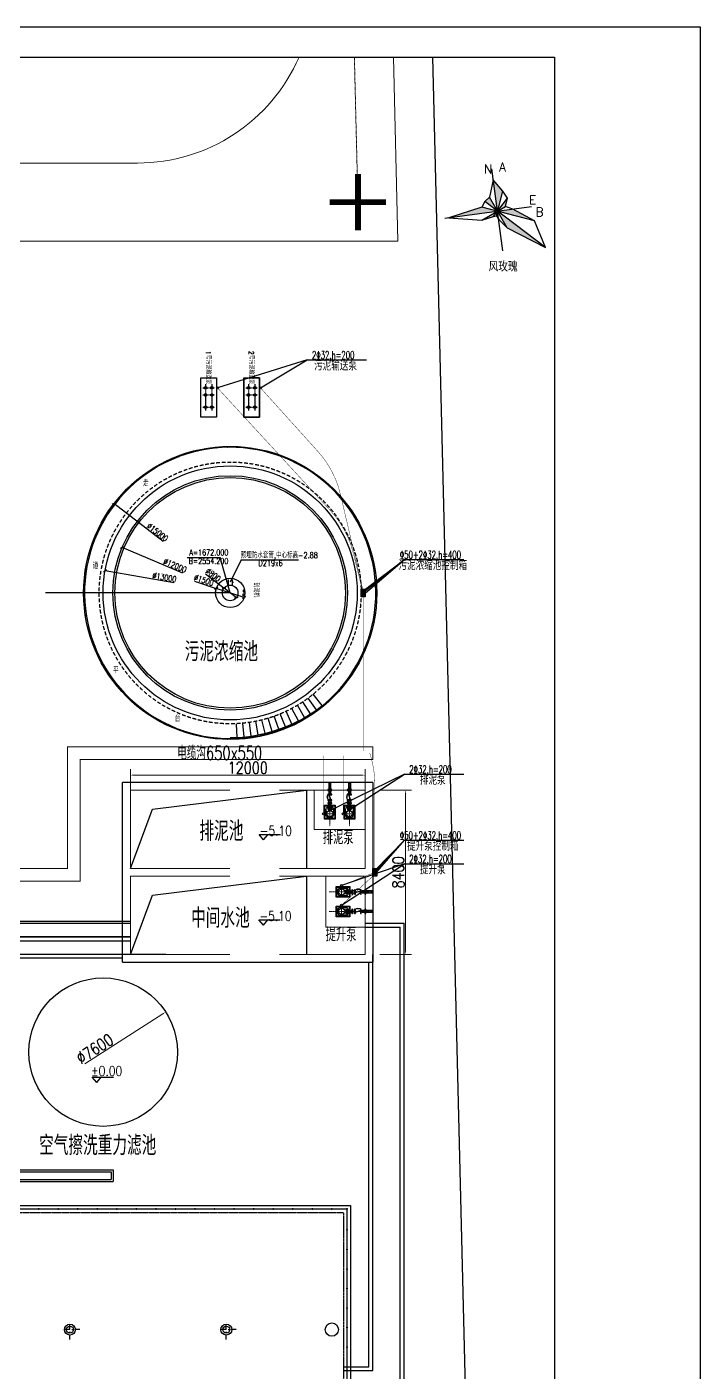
# Model space of a CAD drawing. Header units: millimetres. Extents: x -437359 to 106527, y -82378 to 117612.
# Drawn here: x -387701 to -353259, y 19284 to 88125 of the extents above; entities that cross this region are included whole.
import ezdxf
from ezdxf.enums import TextEntityAlignment as Align

# ---------------------------------------------------------------- set-up
doc = ezdxf.new("R2010")
doc.units = ezdxf.units.MM
for name, pattern in [('ACAD_ISO04W100', [30, 24, -3, 0, -3]), ('ACAD_ISO05W100', [33, 24, -3, 0, -3, 0, -3]), ('ACAD_ISO10W100', [18.5, 12, -3, 0.5, -3]), ('CENTER', [50.8, 31.75, -6.35, 6.35, -6.35]), ('CENTERX2', [4, 2.5, -0.5, 0.5, -0.5]), ('DASH', [0.35, 0.25, -0.1]), ('DASHDOT', [1, 0.5, -0.25, 0, -0.25]), ('DASHED', [0.75, 0.5, -0.25]), ('DASHEDX2', [38.1, 25.4, -12.7]), ('EB_DASHDOT', [39, 30, -3, 3, -3]), ('HIDDEN', [9.525, 6.35, -3.175])]:
    doc.linetypes.add(name, pattern=pattern)
doc.layers.get('0').update_dxf_attribs({"color": 8})
doc.layers.get('Defpoints').update_dxf_attribs({"color": 8})
for name, color, linetype in [('-gps-dim', 8, 'Continuous'), ('1---冷却塔', 8, 'Continuous'), ('1轮廓实线层', 8, 'Continuous'), ('2细线层', 8, 'Continuous'), ('DIM_SYMB', 8, 'Continuous'), ('WP', 8, 'Continuous'), ('x标注', 8, 'Continuous'), ('Z-本期建构筑物', 8, 'Continuous'), ('ZXX', 8, 'CENTER'), ('刮泥机', 8, 'Continuous'), ('图框', 8, 'Continuous'), ('标注', 8, 'Continuous'), ('栏杆', 8, 'Continuous'), ('桥架标注', 8, 'Continuous'), ('水管', 8, 'Continuous'), ('电气标注', 8, 'Continuous'), ('设备、管道、管件及阀门', 8, 'Continuous'), ('阀门、管件', 8, 'Continuous'), ('阀门、设备', 8, 'Continuous'), ('预埋件', 8, 'Continuous')]:
    doc.layers.add(name, color=color, linetype=linetype)
for name, color, linetype, lineweight in [('CAXA1', 8, 'EB_DASHDOT', 25), ('ROAD-CENT', 8, 'CENTER', 0), ('road_mr', 8, 'Continuous', 0), ('Road_s标高', 8, 'Continuous', 0), ('中心线', 8, 'ACAD_ISO10W100', 5), ('建构筑物', 8, 'Continuous', 18), ('标注说明', 8, 'Continuous', 13), ('电缆通道', 8, 'Continuous', 30)]:
    doc.layers.add(name, color=color, linetype=linetype, lineweight=lineweight)
doc.styles.add('geditxt1', font='geditxt.shx', dxfattribs={"width": 0.65, "bigfont": 'hzfs_1.shx'})
doc.styles.add('HT', font='geditxt.shx', dxfattribs={"bigfont": 'hzfs_1.shx'})
doc.styles.add('HZ', font='geditxt.shx', dxfattribs={"width": 0.8, "bigfont": 'hzfs_1.shx'})
doc.styles.add('HZTXT', font='geditxt.shx', dxfattribs={"width": 0.7, "bigfont": 'hzfs_1.shx'})
doc.styles.add('HZXT', font='geditxt.shx', dxfattribs={"width": 0.72, "bigfont": 'hzfs_1.shx'})
doc.styles.add('STYLE1', font='geditxt.shx', dxfattribs={"width": 0.7, "bigfont": 'hzfs_1.shx'})
doc.styles.add('黑体', font='geditxt.shx', dxfattribs={"bigfont": 'hzfs_1.shx'})
doc.linetypes.add('WALL', pattern='A,1,-1e-06,["■",HT,S=0.15,R=0,X=0,Y=-0.16],-1e-06', length=1.000002)
doc.dimstyles.new('yk1.50', dxfattribs={"dimtxt": 350, "dimasz": 150, "dimexe": 150, "dimexo": 100, "dimgap": 50, "dimtad": 1, "dimdec": 0, "dimdsep": 46, "dimtxsty": 'HZ', "dimblk": 'ARCHTICK', "dimcen": 2.5, "dimdle": 150, "dimclrd": 256, "dimclre": 256, "dimclrt": 256, "dimadec": 0, "dimazin": 0, "dimtfac": 1, "dimtdec": 0, "dimtmove": 1, "dimatfit": 3, "dimfxl": 0, "dimlwd": -1, "dimlwe": -1, "dimarcsym": 0})

# ---------------------------------------------------------------- blocks, each defined once
blk = doc.blocks.new('DLZXBG')
at = {"layer": 'Road_s标高', "const_width": 0.3}
for points in [[(0, -1.44), (0, 1.44)], [(-1.44, 0), (1.44, 0)]]:
    blk.add_lwpolyline(points, dxfattribs=at)
blk = doc.blocks.new('A$C3E227F65')
for points in [[(0, 12350), (0, 25050), (36700, 25050), (36700, 12350)], [(36700, 12700), (36700, 0), (0, 0), (0, 12700)]]:
    blk.add_lwpolyline(points)
at = {"layer": '1---冷却塔', "linetype": 'ACAD_ISO05W100', "lineweight": -2, "ltscale": 0.05}
for points in [[(350, 24700), (36350, 24700), (36350, 12700), (350, 12700)], [(350, 12350), (36350, 12350), (36350, 350), (350, 350)]]:
    blk.add_lwpolyline(points, close=True, dxfattribs=at)
for points in [[(12200, 24700), (12200, 20850), (350, 20850), (350, 20850)], [(12500, 24700), (12500, 20550), (350, 20550)], [(12800, 24700), (12800, 20250), (350, 20250)], [(350, 12700), (36350, 12700)]]:
    blk.add_lwpolyline(points, dxfattribs=at)
blk = doc.blocks.new('qsc')
at = {"linetype": 'ByBlock'}
for p, q in [((310515, 86037), (310515, 95137)), ((310715, 85837), (310715, 95137)), ((312115, 78387), (312115, 95137)), ((312315, 78187), (312315, 95137)), ((309565, 86037), (310515, 86037)), ((309565, 85837), (310715, 85837))]:
    blk.add_line(p, q, dxfattribs=at)
at = {"layer": '栏杆'}
for p, q in [((273055, 94112), (309391, 94112)), ((309391, 94112), (309391, 69187))]:
    blk.add_line(p, q, dxfattribs=at)
at = {"layer": '栏杆', "const_width": 50}
for points in [[(293590, 94112, -1), (293640, 94112, -1)], [(294590, 94112, -1), (294640, 94112, -1)], [(295590, 94112, -1), (295640, 94112, -1)], [(296590, 94112, -1), (296640, 94112, -1)], [(297590, 94112, -1), (297640, 94112, -1)], [(298590, 94112, -1), (298640, 94112, -1)], [(299590, 94112, -1), (299640, 94112, -1)], [(300590, 94112, -1), (300640, 94112, -1)], [(301590, 94112, -1), (301640, 94112, -1)], [(302590, 94112, -1), (302640, 94112, -1)], [(303590, 94112, -1), (303640, 94112, -1)], [(304590, 94112, -1), (304640, 94112, -1)], [(305590, 94112, -1), (305640, 94112, -1)], [(306590, 94112, -1), (306640, 94112, -1)], [(307590, 94112, -1), (307640, 94112, -1)], [(308590, 94112, -1), (308640, 94112, -1)], [(309366, 94112, -1), (309416, 94112, -1)], [(309416, 93037, 1), (309366, 93037, 1)], [(309416, 92037, 1), (309366, 92037, 1)], [(309416, 91037, 1), (309366, 91037, 1)], [(309416, 90037, 1), (309366, 90037, 1)], [(309416, 89037, 1), (309366, 89037, 1)], [(309416, 88037, 1), (309366, 88037, 1)], [(309416, 87037, 1), (309366, 87037, 1)], [(309416, 86037, 1), (309366, 86037, 1)]]:
    blk.add_lwpolyline(points, format="xyb", close=True, dxfattribs=at)
at = {"layer": '水管'}
blk.add_line((309565, 85843), (309565, 83837), dxfattribs=at)
blk.add_circle((308615, 87937), 341, dxfattribs=at)
at = {"layer": '预埋件', "linetype": 'DASHDOT', "ltscale": 500}
for p, q in [((295215, 87437), (295215, 88436)), ((303215, 87437), (303215, 88436)), ((295714, 87937), (294715, 87937)), ((303714, 87937), (302715, 87937))]:
    blk.add_line(p, q, dxfattribs=at)
at = {"layer": '预埋件'}
for centre, radius in [((295215, 87937), 281), ((295215, 87937), 181), ((303215, 87937), 281), ((303215, 87937), 181)]:
    blk.add_circle(centre, radius, dxfattribs=at)
at = {"layer": '水管'}
blk.add_blockref('A$C3E227F65', (272865, 69237), dxfattribs=at)
blk = doc.blocks.new('*D356')
at = {"layer": 'Defpoints', "color": 0, "transparency": 16777216}
for p in [(-370402, 49835), (-382402, 47777), (-370402, 47777)]:
    blk.add_point(p, dxfattribs=at)
at = {"layer": '标注说明', "transparency": 16777216}
for p, q in [((-382402, 48527), (-382402, 50135)), ((-382222, 49835), (-370582, 49835)), ((-370402, 48527), (-370402, 50135))]:
    blk.add_line(p, q, dxfattribs=at)
for points in [[(-382222, 49865), (-382222, 49805), (-382402, 49835)], [(-370582, 49865), (-370582, 49805), (-370402, 49835)]]:
    blk.add_solid(points, dxfattribs=at)
at = {"layer": '标注说明', "transparency": 16777216, "insert": (-376402, 50210), "char_height": 600, "attachment_point": 5, "style": 'HZ'}
blk.add_mtext('12000', dxfattribs=at)
blk = doc.blocks.new('*D410')
at = {"layer": 'Defpoints', "color": 0, "transparency": 16777216}
for p in [(-370402, 49059), (-370402, 40659), (-368324, 40659)]:
    blk.add_point(p, dxfattribs=at)
at = {"layer": '标注说明', "transparency": 16777216}
for p, q in [((-369652, 49059), (-368024, 49059)), ((-368324, 48879), (-368324, 40839)), ((-369652, 40659), (-368024, 40659))]:
    blk.add_line(p, q, dxfattribs=at)
for points in [[(-368354, 48879), (-368294, 48879), (-368324, 49059)], [(-368354, 40839), (-368294, 40839), (-368324, 40659)]]:
    blk.add_solid(points, dxfattribs=at)
at = {"layer": '标注说明', "transparency": 16777216, "insert": (-368699, 44859), "char_height": 600, "attachment_point": 5, "rotation": 90, "style": 'HZ'}
blk.add_mtext('8400', dxfattribs=at)
blk = doc.blocks.new('*D413')
at = {"layer": 'Defpoints', "color": 0, "transparency": 16777216}
for p in [(-380603, 37711), (-386998, 33606)]:
    blk.add_point(p, dxfattribs=at)
at = {"layer": '标注说明', "transparency": 16777216}
blk.add_line((-384736, 35058), (-380754, 37614), dxfattribs=at)
blk.add_solid([(-380770, 37639), (-380738, 37589), (-380603, 37711)], dxfattribs=at)
at = {"layer": '标注说明', "transparency": 16777216, "insert": (-384229, 35829), "char_height": 600, "attachment_point": 5, "rotation": 32.69661, "style": 'HZ'}
blk.add_mtext('∅7600', dxfattribs=at)
blk = doc.blocks.new('_ArchTick')
at = {"color": 0, "linetype": 'ByBlock', "const_width": 0.4}
blk.add_lwpolyline([(-0.5, -0.5), (0.5, 0.5)], dxfattribs=at)
blk = doc.blocks.new('*D386')
at = {"layer": '-gps-dim', "transparency": 16777216}
blk.add_line((-380192, 59669), (-383702, 60288), dxfattribs=at)
at = {"layer": 'Defpoints', "color": 0, "transparency": 16777216}
for p in [(-383702, 60288), (-370900, 58029)]:
    blk.add_point(p, dxfattribs=at)
at = {"layer": '-gps-dim', "transparency": 16777216, "xscale": 150, "yscale": 150, "zscale": 150, "rotation": 169.9932743384218}
blk.add_blockref('_ArchTick', (-383702, 60288), dxfattribs=at)
at = {"layer": '-gps-dim', "color": 0, "transparency": 16777216, "insert": (-380664, 59955), "char_height": 300, "attachment_point": 5, "rotation": 349.99327, "style": 'HZ'}
blk.add_mtext('∅13000', dxfattribs=at)
blk = doc.blocks.new('*D415')
at = {"layer": '-gps-dim', "transparency": 16777216}
blk.add_line((-379727, 60177), (-382833, 61481), dxfattribs=at)
at = {"layer": 'Defpoints', "color": 0, "transparency": 16777216}
for p in [(-382833, 61481), (-371768, 56836)]:
    blk.add_point(p, dxfattribs=at)
at = {"layer": '-gps-dim', "transparency": 16777216, "xscale": 150, "yscale": 150, "zscale": 150, "rotation": 157.2302912719809}
blk.add_blockref('_ArchTick', (-382833, 61481), dxfattribs=at)
at = {"layer": '-gps-dim', "color": 0, "transparency": 16777216, "insert": (-380124, 60560), "char_height": 300, "attachment_point": 5, "rotation": 337.23029, "style": 'HZ'}
blk.add_mtext('∅12000', dxfattribs=at)
blk = doc.blocks.new('*D387')
at = {"layer": '-gps-dim', "transparency": 16777216}
for p in [(-378571, 60141), (-376984, 58914)]:
    blk.add_line(p, (-377617, 59403), dxfattribs=at)
at = {"layer": 'Defpoints', "color": 0, "transparency": 16777216}
for p in [(-377617, 59403), (-376984, 58914)]:
    blk.add_point(p, dxfattribs=at)
at = {"layer": '-gps-dim', "transparency": 16777216, "xscale": 150, "yscale": 150, "zscale": 150}
for p, rotation in [((-377617, 59403), 322.2983047391911), ((-376984, 58914), 142.2983047391911)]:
    blk.add_blockref('_ArchTick', p, dxfattribs=dict(at, rotation=rotation))
at = {"layer": '-gps-dim', "color": 0, "transparency": 16777216, "insert": (-378169, 60083), "char_height": 300, "attachment_point": 5, "rotation": 322.2983, "style": 'HZ'}
blk.add_mtext('∅800', dxfattribs=at)
blk = doc.blocks.new('*D388')
at = {"layer": '-gps-dim', "transparency": 16777216}
for p in [(-379124, 59754), (-376588, 58926)]:
    blk.add_line(p, (-378014, 59392), dxfattribs=at)
at = {"layer": 'Defpoints', "color": 0, "transparency": 16777216}
for p in [(-378014, 59392), (-376588, 58926)]:
    blk.add_point(p, dxfattribs=at)
at = {"layer": '-gps-dim', "transparency": 16777216, "xscale": 150, "yscale": 150, "zscale": 150}
for p, rotation in [((-378014, 59392), 341.9054560269171), ((-376588, 58926), 161.9054560269172)]:
    blk.add_blockref('_ArchTick', p, dxfattribs=dict(at, rotation=rotation))
at = {"layer": '-gps-dim', "color": 0, "transparency": 16777216, "insert": (-378649, 59810), "char_height": 300, "attachment_point": 5, "rotation": 341.90546, "style": 'HZ'}
blk.add_mtext('∅1500', dxfattribs=at)
blk = doc.blocks.new('*D389')
at = {"layer": '-gps-dim', "transparency": 16777216}
blk.add_line((-380733, 61795), (-383249, 63727), dxfattribs=at)
at = {"layer": 'Defpoints', "color": 0, "transparency": 16777216}
for p in [(-383249, 63727), (-371353, 54590)]:
    blk.add_point(p, dxfattribs=at)
at = {"layer": '-gps-dim', "transparency": 16777216, "xscale": 150, "yscale": 150, "zscale": 150, "rotation": 142.4699375496001}
blk.add_blockref('_ArchTick', (-383249, 63727), dxfattribs=at)
at = {"layer": '-gps-dim', "color": 0, "transparency": 16777216, "insert": (-381019, 62267), "char_height": 300, "attachment_point": 5, "rotation": 322.46994, "style": 'HZ'}
blk.add_mtext('∅15000', dxfattribs=at)

msp = doc.modelspace()

# ---------------------------------------------------------------- hatches: boundary and pattern name
h = msp.add_hatch()
h.set_pattern_fill('ANGLE', color=256, style=0)
h.set_pattern_definition([(0, (-1116930.236, 283504.1926), (0, 6.985), [5.08, -1.905]), (90, (-1116930.236, 283504.1926), (-6.985, 4e-16), [5.08, -1.905])])
h.paths.add_polyline_path([(-377960.8, 59307.2), (-378035.9, 59307.2, 0.0336643), (-378049.2, 59207.2), (-377960.8, 59207.2)])
h.paths.add_polyline_path([(-377960.8, 59110.1), (-378049.2, 59110.1, 0.0336643), (-378035.9, 59010.1), (-377960.8, 59010.1)])
h.paths.add_polyline_path([(-376552.3, 59110.1), (-376640.5, 59110.1), (-376640.5, 59010.1), (-376565.6, 59010.1, 0.0336643)])
h.paths.add_polyline_path([(-376565.6, 59307.2), (-376640.5, 59307.2), (-376640.5, 59207.2), (-376552.3, 59207.2, 0.0336643)])
at = {"ltscale": 3}
for points in [[(-372353.6, 48692.3), (-372329.6, 48692.3), (-372329.6, 48800.2)], [(-371352.1, 48692.3), (-371328.1, 48692.3), (-371328.1, 48800.3)], [(-370767.9, 44010.6), (-370767.9, 43986.6), (-370660, 43986.6)], [(-370767.9, 43009.1), (-370767.9, 42985.2), (-370659.9, 42985.2)]]:
    msp.add_hatch(color=256, dxfattribs=at).paths.add_polyline_path(points)
at = {"layer": '图框'}
h = msp.add_hatch(color=256, dxfattribs=at)
h.paths.add_polyline_path([(-363621.6, 78694.7), (-363126.2, 77844.1), (-361175.7, 76832.3)])
h.paths.add_polyline_path([(-362845.3, 78799.9), (-363621.6, 78694.7), (-361739.3, 78197.9)])
h.paths.add_polyline_path([(-363112.6, 79363.1), (-363621.6, 78694.7), (-363214, 78932.1)])
h.paths.add_polyline_path([(-363349.8, 79724.1), (-363837.7, 80290.7), (-363621.6, 78694.7)])
h.paths.add_polyline_path([(-364036.1, 79406.6), (-364269.7, 79188.3), (-363621.6, 78694.7)])
h.paths.add_polyline_path([(-364428.5, 78907.7), (-366120.1, 78356.3), (-363621.6, 78694.7)])
h.paths.add_polyline_path([(-363621.6, 78694.7), (-364423.6, 78227.7), (-363825.9, 78426.3)])
h.paths.add_polyline_path([(-363621.6, 78694.7), (-363683, 78461.8), (-363563.6, 78266.7)])
h = msp.add_hatch(color=256, dxfattribs=at)
h.paths.add_polyline_path([(-363621.6, 78694.7), (-363126.2, 77844.1), (-361175.7, 76832.3)])
h.paths.add_polyline_path([(-362845.3, 78799.9), (-363621.6, 78694.7), (-361739.3, 78197.9)])
h.paths.add_polyline_path([(-363112.6, 79363.1), (-363621.6, 78694.7), (-363214, 78932.1)])
h.paths.add_polyline_path([(-363349.8, 79724.1), (-363837.7, 80290.7), (-363621.6, 78694.7)])
h.paths.add_polyline_path([(-364036.1, 79406.6), (-364269.7, 79188.3), (-363621.6, 78694.7)])
h.paths.add_polyline_path([(-364428.5, 78907.7), (-366120.1, 78356.3), (-363621.6, 78694.7)])
h.paths.add_polyline_path([(-363621.6, 78694.7), (-364423.6, 78227.7), (-363825.9, 78426.3)])
h.paths.add_polyline_path([(-363621.6, 78694.7), (-363683, 78461.8), (-363563.6, 78266.7)])

# ---------------------------------------------------------------- linework, layer by layer
for p, q in [((-379508.4, 60977.9), (-377814.6, 60977.9)), ((-377300.8, 59158.6), (-377814.6, 60977.9)), ((-377410.3, 59701.7), (-377465.8, 59701.7)), ((-377410.3, 59852.9), (-377410.3, 59550.6)), ((-377191.3, 59852.9), (-377191.3, 59550.6)), ((-377191.3, 59701.7), (-377135.8, 59701.7)), ((-376565.5, 59307.2), (-376640.5, 59307.2)), ((-376640.5, 59307.2), (-376640.5, 59207.2)), ((-376640.5, 59207.2), (-376552.2, 59207.2)), ((-376640.5, 59010.1), (-376640.5, 59110.1)), ((-376640.5, 59110.1), (-376552.2, 59110.1)), ((-376565.5, 59010.1), (-376640.5, 59010.1)), ((-382801.6, 44658.6), (-382801.6, 49458.6)), ((-370001.6, 49458.6), (-382801.6, 49458.6)), ((-381276, 48089.4), (-373401.6, 49058.6)), ((-373401.6, 49058.6), (-373401.6, 45058.6)), ((-370001.6, 49458.6), (-370001.6, 44658.6)), ((-382401.6, 45058.6), (-381276, 48089.4)), ((-382801.6, 40258.6), (-382801.6, 44658.6)), ((-381276, 43689.4), (-373401.6, 44658.6)), ((-373401.6, 44658.6), (-373401.6, 40658.6)), ((-370001.6, 44658.6), (-370001.6, 40258.6)), ((-382401.6, 40658.6), (-381276, 43689.4)), ((-411500.6, 42258.6), (-382400.6, 42258.6)), ((-411400.6, 42358.6), (-382400.6, 42358.6)), ((-382400.6, 41558.6), (-411800.6, 41558.6)), ((-407000.6, 41558.6), (-382400.6, 41558.6)), ((-382800.6, 40458.6), (-407000.6, 40458.6)), ((-382801.6, 40258.6), (-370001.6, 40258.6)), ((-411700.6, 29631.9), (-383288.6, 29631.9)), ((-383288.6, 29631.9), (-383288.6, 29031.9)), ((-412300.6, 29031.9), (-383288.6, 29031.9)), ((-412200.6, 29131.9), (-383388.6, 29131.9)), ((-411800.6, 29531.9), (-383388.6, 29531.9)), ((-383388.6, 29531.9), (-383388.6, 29131.9))]:
    msp.add_line(p, q)
at = {"ltscale": 3}
for p, q in [((-372329.6, 48804.2), (-372353.6, 48692.3)), ((-372353.6, 48692.1), (-372329.6, 48692.1)), ((-372329.6, 48804.2), (-372329.6, 48607.4)), ((-371328.1, 48804.3), (-371352.1, 48692.3)), ((-371352.1, 48692.1), (-371328.1, 48692.1)), ((-371328.1, 48804.3), (-371328.1, 48607.4)), ((-370656, 43986.6), (-370852.8, 43986.6)), ((-370768.1, 44010.6), (-370768.1, 43986.6)), ((-370656, 43986.6), (-370767.9, 44010.6)), ((-370655.9, 42985.2), (-370852.8, 42985.2)), ((-370768.1, 43009.1), (-370768.1, 42985.2)), ((-370655.9, 42985.2), (-370767.9, 43009.1))]:
    msp.add_line(p, q, dxfattribs=at)
at = {"linetype": 'ByBlock'}
for p, q in [((-370400.6, 42258.6), (-368400.6, 42258.6)), ((-370400.6, 42058.6), (-368600.6, 42058.6)), ((-368600.6, 11908.6), (-368600.6, 42058.6)), ((-368400.6, 11708.6), (-368400.6, 42258.6)), ((-370000.6, 19358.6), (-370000.6, 40658.6)), ((-370200.6, 19558.6), (-370200.6, 40258.6)), ((-371500.6, 19558.6), (-370200.6, 19558.6)), ((-371500.6, 19358.6), (-370000.6, 19358.6))]:
    msp.add_line(p, q, dxfattribs=at)
for points in [[(-434900.9, 86581), (-360699.9, 86581), (-360699.9, -7183.5), (-434900.9, -7183.5)], [(-378800.8, 70158.6), (-378000.8, 70158.6), (-378000.8, 68158.6), (-378800.8, 68158.6)], [(-378608.3, 69703.6), (-378508.3, 69703.6), (-378508.3, 69603.6), (-378608.3, 69603.6)], [(-378293.3, 69703.6), (-378193.3, 69703.6), (-378193.3, 69603.6), (-378293.3, 69603.6)], [(-376600.8, 70158.6), (-375800.8, 70158.6), (-375800.8, 68158.6), (-376600.8, 68158.6)], [(-376408.3, 69703.6), (-376308.3, 69703.6), (-376308.3, 69603.6), (-376408.3, 69603.6)], [(-376093.3, 69703.6), (-375993.3, 69703.6), (-375993.3, 69603.6), (-376093.3, 69603.6)], [(-378508.3, 69338.6), (-378608.3, 69338.6), (-378608.3, 69238.6), (-378508.3, 69238.6)], [(-378293.3, 69338.6), (-378193.3, 69338.6), (-378193.3, 69238.6), (-378293.3, 69238.6)], [(-376308.3, 69338.6), (-376408.3, 69338.6), (-376408.3, 69238.6), (-376308.3, 69238.6)], [(-376093.3, 69338.6), (-375993.3, 69338.6), (-375993.3, 69238.6), (-376093.3, 69238.6)], [(-378608.3, 68713.6), (-378508.3, 68713.6), (-378508.3, 68613.6), (-378608.3, 68613.6)], [(-378293.3, 68713.6), (-378193.3, 68713.6), (-378193.3, 68613.6), (-378293.3, 68613.6)], [(-376408.3, 68713.6), (-376308.3, 68713.6), (-376308.3, 68613.6), (-376408.3, 68613.6)], [(-376093.3, 68713.6), (-375993.3, 68713.6), (-375993.3, 68613.6), (-376093.3, 68613.6)]]:
    msp.add_lwpolyline(points, close=True)
for points in [[(-378000.8, 69339.4), (-378000.8, 68158.6), (-378800.8, 68158.6), (-378800.8, 70158.6), (-378443.1, 70158.6)], [(-376600.8, 70158.6), (-376600.8, 68158.6), (-375800.8, 68158.6), (-375800.8, 70158.6), (-376158.4, 70158.6)], [(-380600.6, 40658.6), (-406800.6, 40658.6), (-406800.6, 41358.6), (-382400.6, 41358.6)]]:
    msp.add_lwpolyline(points)
for centre, radius in [((-377300.8, 59158.6), 7500), ((-377300.8, 59158.6), 6500), ((-377300.8, 59158.6), 6000), ((-377300.8, 59158.6), 5900), ((-377300.8, 59158.6), 750), ((-377300.8, 59158.6), 400), ((-383800.6, 35658.6), 3800)]:
    msp.add_circle(centre, radius)
at = {"linetype": 'HIDDEN', "ltscale": 30}
msp.add_circle((-377300.8, 59158.6), 6700, dxfattribs=at)
at = {"layer": '1轮廓实线层'}
for points in [[(-372461.6, 48280.9), (-372471.6, 48263.6), (-372461.6, 48246.3), (-372441.6, 48246.3), (-372431.6, 48263.6), (-372441.6, 48280.9)], [(-371961.6, 48280.9), (-371971.6, 48263.6), (-371961.6, 48246.3), (-371941.6, 48246.3), (-371931.6, 48263.6), (-371941.6, 48280.9)], [(-371461.6, 48280.9), (-371471.6, 48263.6), (-371461.6, 48246.3), (-371441.6, 48246.3), (-371431.6, 48263.6), (-371441.6, 48280.9)], [(-370961.6, 48280.9), (-370971.6, 48263.6), (-370961.6, 48246.3), (-370941.6, 48246.3), (-370931.6, 48263.6), (-370941.6, 48280.9)], [(-372461.6, 47630.9), (-372471.6, 47613.6), (-372461.6, 47596.3), (-372441.6, 47596.3), (-372431.6, 47613.6), (-372441.6, 47630.9)], [(-371961.6, 47630.9), (-371971.6, 47613.6), (-371961.6, 47596.3), (-371941.6, 47596.3), (-371931.6, 47613.6), (-371941.6, 47630.9)], [(-371461.6, 47630.9), (-371471.6, 47613.6), (-371461.6, 47596.3), (-371441.6, 47596.3), (-371431.6, 47613.6), (-371441.6, 47630.9)], [(-370961.6, 47630.9), (-370971.6, 47613.6), (-370961.6, 47596.3), (-370941.6, 47596.3), (-370931.6, 47613.6), (-370941.6, 47630.9)], [(-371829.3, 44118.6), (-371846.6, 44128.6), (-371863.9, 44118.6), (-371863.9, 44098.6), (-371846.6, 44088.6), (-371829.3, 44098.6)], [(-371179.3, 44118.6), (-371196.6, 44128.6), (-371213.9, 44118.6), (-371213.9, 44098.6), (-371196.6, 44088.6), (-371179.3, 44098.6)], [(-371829.3, 43618.6), (-371846.6, 43628.6), (-371863.9, 43618.6), (-371863.9, 43598.6), (-371846.6, 43588.6), (-371829.3, 43598.6)], [(-371179.3, 43618.6), (-371196.6, 43628.6), (-371213.9, 43618.6), (-371213.9, 43598.6), (-371196.6, 43588.6), (-371179.3, 43598.6)], [(-371829.3, 43118.6), (-371846.6, 43128.6), (-371863.9, 43118.6), (-371863.9, 43098.6), (-371846.6, 43088.6), (-371829.3, 43098.6)], [(-371179.3, 43118.6), (-371196.6, 43128.6), (-371213.9, 43118.6), (-371213.9, 43098.6), (-371196.6, 43088.6), (-371179.3, 43098.6)], [(-371829.3, 42618.6), (-371846.6, 42628.6), (-371863.9, 42618.6), (-371863.9, 42598.6), (-371846.6, 42588.6), (-371829.3, 42598.6)], [(-371179.3, 42618.6), (-371196.6, 42628.6), (-371213.9, 42618.6), (-371213.9, 42598.6), (-371196.6, 42588.6), (-371179.3, 42598.6)]]:
    msp.add_lwpolyline(points, close=True, dxfattribs=at)
for centre, radius in [((-372451.6, 48263.6), 17.3), ((-372451.6, 48263.6), 11), ((-371951.6, 48263.6), 17.3), ((-371951.6, 48263.6), 11), ((-371451.6, 48263.6), 17.3), ((-371451.6, 48263.6), 11), ((-370951.6, 48263.6), 17.3), ((-370951.6, 48263.6), 11), ((-372451.6, 47613.6), 17.3), ((-372451.6, 47613.6), 11), ((-371951.6, 47613.6), 17.3), ((-371951.6, 47613.6), 11), ((-371451.6, 47613.6), 17.3), ((-371451.6, 47613.6), 11), ((-370951.6, 47613.6), 17.3), ((-370951.6, 47613.6), 11), ((-371846.6, 44108.6), 17.3), ((-371846.6, 44108.6), 11), ((-371196.6, 44108.6), 17.3), ((-371196.6, 44108.6), 11), ((-371846.6, 43608.6), 17.3), ((-371846.6, 43608.6), 11), ((-371196.6, 43608.6), 17.3), ((-371196.6, 43608.6), 11), ((-371846.6, 43108.6), 17.3), ((-371846.6, 43108.6), 11), ((-371196.6, 43108.6), 17.3), ((-371196.6, 43108.6), 11), ((-371846.6, 42608.6), 17.3), ((-371846.6, 42608.6), 11), ((-371196.6, 42608.6), 17.3), ((-371196.6, 42608.6), 11)]:
    msp.add_circle(centre, radius, dxfattribs=at)
at = {"layer": '2细线层'}
for centre in [(-372451.6, 48263.6), (-371951.6, 48263.6), (-371451.6, 48263.6), (-370951.6, 48263.6), (-372451.6, 47613.6), (-371951.6, 47613.6), (-371451.6, 47613.6), (-370951.6, 47613.6), (-371846.6, 44108.6), (-371196.6, 44108.6), (-371846.6, 43608.6), (-371196.6, 43608.6), (-371846.6, 43108.6), (-371196.6, 43108.6), (-371846.6, 42608.6), (-371196.6, 42608.6)]:
    msp.add_circle(centre, 10, dxfattribs=at)
at = {"layer": 'CAXA1', "lineweight": 9, "ltscale": 20}
for p, q in [((-372491.6, 47858.6), (-371911.6, 47858.6)), ((-371491.6, 47858.6), (-370911.6, 47858.6)), ((-371601.6, 44148.6), (-371601.6, 43568.6)), ((-371601.6, 43148.6), (-371601.6, 42568.6))]:
    msp.add_line(p, q, dxfattribs=at)
at = {"layer": 'DIM_SYMB'}
for p, q in [((-375587.8, 46519.9), (-375820.4, 46796.6)), ((-375820.4, 46796.6), (-374725.9, 46796.6)), ((-375587.8, 46519.9), (-375355.2, 46796.6)), ((-375599, 42156), (-375831.7, 42432.7)), ((-375831.7, 42432.7), (-374737.2, 42432.7)), ((-375599, 42156), (-375366.4, 42432.7)), ((-384131.5, 34105.7), (-384364.2, 34382.4)), ((-384364.2, 34382.4), (-383269.7, 34382.4)), ((-384131.5, 34105.7), (-383898.9, 34382.4))]:
    msp.add_line(p, q, dxfattribs=at)
at = {"layer": 'ROAD-CENT', "linetype": 'DASHDOT', "ltscale": 10}
msp.add_line((-370946.5, 86581), (-370764.8, 79158.6), dxfattribs=at)
at = {"layer": 'road_mr'}
msp.add_lwpolyline([(-382037.4, 81158.6, 0.2989553), (-373779, 86581, 0.2989553)], format="xyb", dxfattribs=at)
msp.add_lwpolyline([(-368945.9, 86581), (-368715.3, 77158.6)], dxfattribs=at)
at = {"layer": 'road_mr', "ltscale": 10}
for points in [[(-382037.4, 81158.6), (-416500.7, 81158.6)], [(-368715.3, 77158.6), (-416500.7, 77158.6)]]:
    msp.add_lwpolyline(points, dxfattribs=at)
at = {"layer": 'WP', "color": 1, "linetype": 'ACAD_ISO04W100'}
for points in [[(-372451.6, 48263.6), (-371951.6, 48263.6), (-371951.6, 47613.6), (-372451.6, 47613.6)], [(-371451.6, 48263.6), (-370951.6, 48263.6), (-370951.6, 47613.6), (-371451.6, 47613.6)], [(-371196.6, 44108.6), (-371196.6, 43608.6), (-371846.6, 43608.6), (-371846.6, 44108.6)], [(-371196.6, 43108.6), (-371196.6, 42608.6), (-371846.6, 42608.6), (-371846.6, 43108.6)]]:
    msp.add_lwpolyline(points, close=True, dxfattribs=at)
at = {"layer": 'x标注', "ltscale": 0.5}
for q in [(-377300.8, 59701.7), (-373801.2, 60860.1)]:
    msp.add_line((-376734.4, 60860.1), q, dxfattribs=at)
at = {"layer": 'Z-本期建构筑物', "linetype": 'WALL', "ltscale": 10}
msp.add_line((-366945.3, 86581), (-364649.8, -7183.5), dxfattribs=at)
at = {"layer": 'ZXX'}
for p, q in [((-378704.5, 69653.6), (-378097, 69653.6)), ((-378558.3, 69846.8), (-378558.3, 68495.5)), ((-378243.3, 69846.8), (-378243.3, 68495.5)), ((-376504.5, 69653.6), (-375897, 69653.6)), ((-376358.3, 69846.8), (-376358.3, 68495.5)), ((-376043.3, 69846.8), (-376043.3, 68495.5)), ((-378704.5, 69288.6), (-378097, 69288.6)), ((-376504.5, 69288.6), (-375897, 69288.6)), ((-378704.5, 68663.6), (-378097, 68663.6)), ((-376504.5, 68663.6), (-375897, 68663.6))]:
    msp.add_line(p, q, dxfattribs=at)
at = {"layer": '中心线', "linetype": 'CENTERX2'}
for p, q in [((-372201.6, 49438.6), (-372201.6, 47220.2)), ((-370021.6, 43858.6), (-372240, 43858.6))]:
    msp.add_line(p, q, dxfattribs=at)
at = {"layer": '中心线', "linetype": 'CENTER', "ltscale": 0.5}
for p, q in [((-372279.4, 48143.6), (-372123.8, 48143.6)), ((-371279.4, 48143.6), (-371123.8, 48143.6)), ((-371316.6, 43936.4), (-371316.6, 43780.8)), ((-371316.6, 42936.4), (-371316.6, 42780.8))]:
    msp.add_line(p, q, dxfattribs=at)
at = {"layer": '中心线', "linetype": 'CENTERX2'}
for points in [[(-371201.6, 49438.6), (-371201.6, 47220.2)], [(-370021.6, 42858.6), (-372240, 42858.6)]]:
    msp.add_lwpolyline(points, dxfattribs=at)
at = {"layer": '刮泥机', "color": 5}
for centre in [(-379942.8, 66143.4), (-379025.8, 66431.7), (-378598.8, 66520.1), (-378024.4, 66598.5), (-377445.7, 66632.2), (-376866.1, 66621), (-376289.2, 66564.8), (-375718.3, 66464.2), (-375156.9, 66319.6), (-374608.4, 66131.9), (-381286.5, 65482.4), (-380784.4, 65772.2), (-380261.4, 66022.3), (-374076.1, 65902.3), (-373563.3, 65632.2), (-382215.7, 64790.5), (-381764.5, 65154.5), (-373072.8, 65323.1), (-372607.9, 64976.9), (-382637.4, 64392.7), (-372171.1, 64595.7), (-371765.2, 64181.9), (-383382.1, 63505.3), (-383026.9, 63963.5), (-371392.6, 63737.8), (-383700.6, 63020.9), (-371055.5, 63266.2), (-370756, 62769.9), (-384220.5, 61985.7), (-383980.7, 62513.4), (-370495.8, 62251.8), (-384418.8, 61440.9), (-370276.5, 61715.2), (-384574.3, 60882.5), (-370099.6, 61163.2), (-384686, 60313.6), (-384753.3, 59737.9), (-384775.8, 59158.6), (-384753.3, 58579.4), (-384686, 58003.6), (-384574.3, 57434.8), (-370099.6, 57154), (-384418.8, 56876.3), (-370276.5, 56602), (-384220.5, 56331.6), (-383980.7, 55803.8), (-370495.8, 56065.4), (-383700.6, 55296.3), (-371055.5, 55051), (-370756, 55547.3), (-383382.1, 54812), (-371392.6, 54579.4), (-383026.9, 54353.8), (-382637.4, 53924.5), (-372171.1, 53721.5), (-371765.2, 54135.4), (-382215.7, 53526.7), (-381764.5, 53162.7), (-373072.8, 52994.2), (-372607.9, 53340.3), (-381286.5, 52834.9), (-380784.4, 52545), (-380261.4, 52294.9), (-373563.3, 52685.1), (-379720.7, 52086.2), (-379165.3, 51919.9), (-378024.4, 51718.7), (-377445.7, 51685), (-376866.1, 51696.3), (-376289.2, 51752.4), (-375718.3, 51853), (-375156.9, 51997.6), (-374608.4, 52185.3)]:
    msp.add_circle(centre, 25, dxfattribs=at)
msp.add_arc((-377300.8, 59158.6), 7450, 110.83664, 110.584492, dxfattribs=at)
at = {"layer": '图框'}
for p, q in [((-363346.1, 76661.1), (-363916.2, 80870.3)), ((-363346.1, 76661.1), (-363916.2, 80870.3)), ((-361175.7, 76832.3), (-364269.7, 79188.3)), ((-361175.7, 76832.3), (-364269.7, 79188.3)), ((-363126.2, 77844.1), (-364036.1, 79406.6)), ((-363126.2, 77844.1), (-364036.1, 79406.6)), ((-363825.9, 78426.3), (-363112.6, 79363.1)), ((-363825.9, 78426.3), (-363112.6, 79363.1)), ((-363683, 78461.8), (-363349.8, 79724.1)), ((-363683, 78461.8), (-363349.8, 79724.1)), ((-366316.4, 78329.8), (-361883.8, 78930.1)), ((-366316.4, 78329.8), (-361883.8, 78930.1)), ((-361739.3, 78197.9), (-364428.5, 78907.7)), ((-361739.3, 78197.9), (-364428.5, 78907.7)), ((-364423.6, 78227.7), (-363214, 78932.1)), ((-364423.6, 78227.7), (-363214, 78932.1))]:
    msp.add_line(p, q, dxfattribs=at)
msp.add_lwpolyline([(-363837.7, 80290.7), (-364036.1, 79406.6), (-364269.7, 79188.3), (-364428.5, 78907.7), (-366120.1, 78356.3), (-364423.6, 78227.7), (-363825.9, 78426.3), (-363683, 78461.8), (-363563.6, 78266.7), (-363126.2, 77844.1), (-361175.7, 76832.3), (-361739.3, 78197.9), (-362845.3, 78799.9), (-363214, 78932.1), (-363112.6, 79363.1), (-363349.8, 79724.1)], close=True, dxfattribs=at)
msp.add_lwpolyline([(-363837.7, 80290.7), (-364036.1, 79406.6), (-364269.7, 79188.3), (-364428.5, 78907.7), (-366120.1, 78356.3), (-364423.6, 78227.7), (-363825.9, 78426.3), (-363683, 78461.8), (-363563.6, 78266.7), (-363126.2, 77844.1), (-361175.7, 76832.3), (-361739.3, 78197.9), (-362845.3, 78799.9), (-363214, 78932.1), (-363112.6, 79363.1), (-363349.8, 79724.1)], close=True, dxfattribs=at)
at = {"layer": '建构筑物', "linetype": 'DASHEDX2', "ltscale": 200}
for p, q in [((-382401.6, 49058.6), (-370401.6, 49058.6)), ((-382401.6, 49058.6), (-382401.6, 45058.6)), ((-373001.6, 49058.6), (-373001.6, 47058.6)), ((-370401.6, 49058.6), (-370401.6, 45058.6)), ((-370401.6, 47058.6), (-373001.6, 47058.6)), ((-382401.6, 45058.6), (-370401.6, 45058.6)), ((-382401.6, 44658.6), (-370401.6, 44658.6)), ((-382401.6, 44658.6), (-382401.6, 40658.6)), ((-370401.6, 44658.6), (-372401.6, 44658.6)), ((-372401.6, 42058.6), (-372401.6, 44658.6)), ((-370401.6, 44658.6), (-370401.6, 40658.6)), ((-370401.6, 42058.6), (-370401.6, 44658.6)), ((-370401.6, 42058.6), (-372401.6, 42058.6)), ((-382401.6, 40658.6), (-370401.6, 40658.6))]:
    msp.add_line(p, q, dxfattribs=at)
at = {"layer": '标注', "linetype": 'DASHED', "ltscale": 5}
for p, q in [((-372321.6, 48208.6), (-372396.6, 48133.6)), ((-372081.6, 48208.6), (-372006.6, 48133.6)), ((-371321.6, 48208.6), (-371396.6, 48133.6)), ((-371081.6, 48208.6), (-371006.6, 48133.6)), ((-372321.6, 47668.6), (-372396.6, 47743.6)), ((-372081.6, 47668.6), (-372006.6, 47743.6)), ((-371321.6, 47668.6), (-371396.6, 47743.6)), ((-371081.6, 47668.6), (-371006.6, 47743.6)), ((-371791.6, 43978.6), (-371716.6, 44053.6)), ((-371791.6, 43738.6), (-371716.6, 43663.6)), ((-371251.6, 43978.6), (-371326.6, 44053.6)), ((-371251.6, 43738.6), (-371326.6, 43663.6)), ((-371791.6, 42978.6), (-371716.6, 43053.6)), ((-371791.6, 42738.6), (-371716.6, 42663.6)), ((-371251.6, 42978.6), (-371326.6, 43053.6)), ((-371251.6, 42738.6), (-371326.6, 42663.6))]:
    msp.add_line(p, q, dxfattribs=at)
at = {"layer": '标注', "ltscale": 500}
for points in [[(-372476.6, 48288.6), (-371926.6, 48288.6), (-371926.6, 47588.6), (-372476.6, 47588.6)], [(-371476.6, 48288.6), (-370926.6, 48288.6), (-370926.6, 47588.6), (-371476.6, 47588.6)], [(-371171.6, 44133.6), (-371171.6, 43583.6), (-371871.6, 43583.6), (-371871.6, 44133.6)], [(-371171.6, 43133.6), (-371171.6, 42583.6), (-371871.6, 42583.6), (-371871.6, 43133.6)]]:
    msp.add_lwpolyline(points, close=True, dxfattribs=at)
at = {"layer": '标注', "linetype": 'DASHED', "ltscale": 5}
for points in [[(-372321.6, 48208.6), (-372081.6, 48208.6)], [(-371321.6, 48208.6), (-371081.6, 48208.6)], [(-372396.6, 47743.6), (-372396.6, 48133.6)], [(-372081.6, 47668.6), (-372321.6, 47668.6)], [(-372006.6, 48133.6), (-372006.6, 47743.6)], [(-371396.6, 47743.6), (-371396.6, 48133.6)], [(-371081.6, 47668.6), (-371321.6, 47668.6)], [(-371006.6, 48133.6), (-371006.6, 47743.6)], [(-371791.6, 43738.6), (-371791.6, 43978.6)], [(-371716.6, 44053.6), (-371326.6, 44053.6)], [(-371326.6, 43663.6), (-371716.6, 43663.6)], [(-371251.6, 43978.6), (-371251.6, 43738.6)], [(-371791.6, 42738.6), (-371791.6, 42978.6)], [(-371716.6, 43053.6), (-371326.6, 43053.6)], [(-371251.6, 42978.6), (-371251.6, 42738.6)], [(-371326.6, 42663.6), (-371716.6, 42663.6)]]:
    msp.add_lwpolyline(points, dxfattribs=at)
at = {"layer": '标注', "ltscale": 500}
for centre, radius in [((-372201.6, 48143.6), 67.5), ((-371201.6, 48143.6), 67.5), ((-372201.6, 47858.6), 160), ((-371201.6, 47858.6), 160), ((-371601.6, 43858.6), 160), ((-371316.6, 43858.6), 67.5), ((-371601.6, 42858.6), 160), ((-371316.6, 42858.6), 67.5)]:
    msp.add_circle(centre, radius, dxfattribs=at)
at = {"layer": '标注', "linetype": 'DASHED', "ltscale": 5}
for centre in [(-372201.6, 48143.6), (-371201.6, 48143.6), (-371316.6, 43858.6), (-371316.6, 42858.6)]:
    msp.add_circle(centre, 22.5, dxfattribs=at)
at = {"layer": '桥架标注', "color": 3}
for p, q in [((-373362.3, 71082, -12.9), (-370323.4, 71082, 28522.2)), ((-368387.9, 60865.1), (-365349.1, 60865.1, 28535.1)), ((-368387.9, 49882.3), (-365349.1, 49882.3, 28535.1)), ((-368387.9, 46501.7), (-365349.1, 46501.7, 28535.1)), ((-368387.9, 45300.8), (-365349.1, 45300.8, 28535.1))]:
    msp.add_line(p, q, dxfattribs=at)
at = {"layer": '水管', "linetype": 'Continuous'}
for p, q in [((-372252, 48144.1), (-372252, 48334)), ((-372252, 48243.6), (-372152, 48243.6)), ((-372152, 48144.1), (-372152, 48334)), ((-372152, 48144.1), (-372152, 48334)), ((-371252, 48144.1), (-371252, 48334)), ((-371252, 48243.6), (-371152, 48243.6)), ((-371152, 48144.1), (-371152, 48334)), ((-371316.1, 43909), (-371126.2, 43909)), ((-371316.1, 43809), (-371126.2, 43809)), ((-371316.1, 43809), (-371126.2, 43809)), ((-371216.6, 43909), (-371216.6, 43809)), ((-371316.1, 42909), (-371126.2, 42909)), ((-371316.1, 42809), (-371126.2, 42809)), ((-371216.6, 42909), (-371216.6, 42809))]:
    msp.add_line(p, q, dxfattribs=at)
for points in [[(-372252, 49438.6), (-372252, 48919.4)], [(-372152, 48919.4), (-372152, 49438.6)], [(-371251.6, 49438.6), (-371251.6, 48919.4)], [(-371151.6, 49438.6), (-371151.6, 48919.4)], [(-372252, 48144.1), (-372252, 48378.3)], [(-372152, 48144.1), (-372152, 48378.3)], [(-371252, 48143.6), (-371252, 48378.3)], [(-371152, 48143.6), (-371152, 48378.3)], [(-371316.1, 43909), (-371081.9, 43909)], [(-371316.1, 43809), (-371081.9, 43809)], [(-370021.6, 43909), (-370540.8, 43909)], [(-370540.8, 43809), (-370021.6, 43809)], [(-371316.6, 42909), (-371081.9, 42909)], [(-371316.6, 42809), (-371081.9, 42809)], [(-370021.6, 42908.6), (-370540.8, 42908.6)], [(-370021.6, 42808.6), (-370540.8, 42808.6)]]:
    msp.add_lwpolyline(points, dxfattribs=at)
for points in [[(-372252, 48143.6, 1.012327), (-372152, 48143.6)], [(-371252, 48143.6, 1.012327), (-371152, 48143.6)], [(-371316.6, 43909, 1.012327), (-371316.6, 43809)], [(-371316.6, 42909, 1.012327), (-371316.6, 42809)]]:
    msp.add_lwpolyline(points, format="xyb", dxfattribs=at)
for centre, radius, start, end in [((-372201.6, 48143), 110.4, 117.135908, 63.289995), ((-372194, 48475.3), 78.5, 137.533789, 222.466211), ((-372209.9, 48475.3), 78.5, 317.533789, 42.466211), ((-371201.6, 48143), 110.4, 117.135908, 63.289995), ((-371192.6, 48475.3), 78.5, 137.533789, 222.466211), ((-371208.4, 48475.3), 78.5, 317.533789, 42.466211), ((-372202, 48143), 50, 179.298051, 0.701949), ((-371202, 48143), 50, 179.298051, 0.701949), ((-371317.2, 43858.6), 110.4, 27.135908, 333.289995), ((-371317.2, 43859), 50, 89.298051, 270.701949), ((-370984.9, 43851.1), 78.5, 47.533789, 132.466211), ((-370984.9, 43866.9), 78.5, 227.533789, 312.466211), ((-371317.2, 42858.6), 110.4, 27.135908, 333.289995), ((-371317.2, 42859), 50, 89.298051, 270.701949), ((-370984.9, 42849.6), 78.5, 47.533789, 132.466211), ((-370984.9, 42865.4), 78.5, 227.533789, 312.466211)]:
    msp.add_arc(centre, radius, start, end, dxfattribs=at)
at = {"layer": '电气标注', "color": 6, "ltscale": 0.35}
msp.add_lwpolyline([(-353259.2, 88125.2), (-353259.2, -30774.8), (-437359.2, -30774.8), (-437359.2, 88125.2)], close=True, dxfattribs=at)
at = {"layer": '电缆通道'}
for p, q in [((-373362.3, 71082, -12.9), (-377950.8, 69653.6)), ((-375750.8, 69653.6), (-373362.3, 71082, -12.9)), ((-368387.9, 60865.1), (-370500.8, 59158.6)), ((-370500.8, 59058.6), (-368387.9, 60865.1)), ((-370500.8, 59258.6), (-368387.9, 60865.1)), ((-370400.8, 59358.6), (-370600.8, 58958.6)), ((-370600.8, 59358.6), (-370400.8, 58958.6)), ((-377300.8, 59158.6), (-386749.9, 59158.6)), ((-368387.9, 49882.3), (-372526.6, 47858.6)), ((-371526.6, 47858.6), (-368387.9, 49882.3)), ((-368387.9, 46501.7), (-369901.6, 44858.6)), ((-369901.6, 44758.6), (-368387.9, 46501.7)), ((-369901.6, 44958.6), (-368387.9, 46501.7)), ((-368387.9, 45300.8), (-371601.6, 44183.6)), ((-371601.6, 43183.6), (-368387.9, 45300.8)), ((-369801.6, 45058.6), (-370001.6, 44658.6)), ((-370001.6, 45058.6), (-369801.6, 44658.6))]:
    msp.add_line(p, q, dxfattribs=at)
at = {"layer": '电缆通道', "color": 1, "linetype": 'DASH', "ltscale": 500, "const_width": 20}
for points in [[(-370500.8, 59158.6), (-371000.4, 61187.6, 0.1262567), (-372175.9, 63377.5), (-377950.8, 69653.6)], [(-370500.8, 59258.6), (-371655.8, 64189.3, 0.1267425), (-372812.8, 66399.6), (-375750.8, 69653.6)], [(-370161.4, 50972.3), (-370120.8, 50839.8, -0.0744389), (-369901.6, 49375.6), (-369901.6, 44958.6)]]:
    msp.add_lwpolyline(points, format="xyb", dxfattribs=at)
at = {"layer": '电缆通道'}
for points in [[(-370600.8, 59358.6), (-370400.8, 59358.6), (-370400.8, 58958.6), (-370600.8, 58958.6)], [(-370001.6, 45058.6), (-369801.6, 45058.6), (-369801.6, 44658.6), (-370001.6, 44658.6)]]:
    msp.add_lwpolyline(points, close=True, dxfattribs=at)
at = {"layer": '电缆通道', "color": 1, "linetype": 'DASH', "ltscale": 500, "const_width": 20}
for points in [[(-370500.8, 59058.6), (-370500.8, 51064.9)], [(-372526.6, 47858.6), (-372526.6, 50829)], [(-371526.6, 47858.6), (-371526.6, 50827.9)], [(-369901.6, 44858.6), (-371601.6, 44183.6)], [(-369901.6, 44758.6), (-371601.6, 43183.6)]]:
    msp.add_lwpolyline(points, dxfattribs=at)
at = {"layer": '电缆通道', "color": 4, "ltscale": 0.35, "const_width": 50}
for points in [[(-370001.6, 51283.6), (-385626.1, 51283.6), (-385626.1, 45058.6), (-409525.6, 45058.6), (-409525.6, 42858.6)], [(-370001.6, 50633.6), (-370001.6, 51283.6)], [(-370001.6, 50633.6), (-384976.1, 50633.6), (-384976.1, 44408.6), (-408875.6, 44408.6), (-408875.6, 42858.6)]]:
    msp.add_lwpolyline(points, dxfattribs=at)
at = {"layer": '电缆通道'}
for centre in [(-377950.8, 69653.6), (-375750.8, 69653.6), (-370500.8, 59258.6), (-370500.8, 59158.6), (-370500.8, 59058.6), (-372526.6, 47858.6), (-371526.6, 47858.6), (-369901.6, 44958.6), (-369901.6, 44858.6), (-369901.6, 44758.6), (-371601.6, 44183.6), (-371601.6, 43183.6)]:
    msp.add_circle(centre, 50, dxfattribs=at)
at = {"layer": '设备、管道、管件及阀门', "color": 6}
for p, q in [((-372884.9, 53173.1), (-373313.9, 53773.9)), ((-372594.8, 53390.8), (-373055.6, 53975.1)), ((-374138.7, 52447.6), (-374437.7, 53101.1)), ((-373812.6, 52606.3), (-374144.5, 53248.6)), ((-373494.5, 52780.4), (-373858.9, 53410.2)), ((-373185, 52969.5), (-373581.8, 53585.5)), ((-376941.3, 51767.1), (-376974.4, 52466.6)), ((-376579.5, 51792.9), (-376646, 52490.7)), ((-376219.4, 51835.9), (-376319.3, 52530.9)), ((-375861.8, 51896.1), (-375995, 52587.1)), ((-375507.4, 51973.2), (-375674, 52659.1)), ((-375157.2, 52067.2), (-375356.9, 52746.8)), ((-374811.8, 52177.7), (-375044.7, 52849.9)), ((-374472, 52304.6), (-374738.1, 52968.1))]:
    msp.add_line(p, q, dxfattribs=at)
msp.add_arc((-377300.7, 59358.6), 7600, 269.97603, 308.256771, dxfattribs=at)
at = {"layer": '阀门、管件'}
for p, q in [((-372152, 49050.3), (-372252, 48864.3)), ((-372252, 49050.3), (-372152, 48864.3)), ((-372152, 48957.3), (-372252, 48957.3)), ((-371150.5, 49050.3), (-371250.5, 48864.3)), ((-371250.5, 49050.3), (-371150.5, 48864.3)), ((-371150.5, 48957.3), (-371250.5, 48957.3)), ((-372252, 48820.3), (-372152, 48572.3)), ((-371250.5, 48820.3), (-371150.5, 48572.3)), ((-370639.9, 43909), (-370887.9, 43809)), ((-370409.9, 43809), (-370595.9, 43909)), ((-370409.9, 43909), (-370595.9, 43809)), ((-370502.9, 43809), (-370502.9, 43909)), ((-370639.9, 42907.5), (-370887.9, 42807.5)), ((-370409.9, 42807.5), (-370595.9, 42907.5)), ((-370409.9, 42907.5), (-370595.9, 42807.5)), ((-370502.9, 42807.5), (-370502.9, 42907.5))]:
    msp.add_line(p, q, dxfattribs=at)
at = {"layer": '阀门、设备'}
for points in [[(-372091.6, 49094.3), (-372311.6, 49094.3), (-372311.6, 49072.3), (-372091.6, 49072.3)], [(-372091.6, 49072.3), (-372311.6, 49072.3), (-372311.6, 49050.3), (-372091.6, 49050.3)], [(-371090.1, 49094.3), (-371310.1, 49094.3), (-371310.1, 49072.3), (-371090.1, 49072.3)], [(-371090.1, 49072.3), (-371310.1, 49072.3), (-371310.1, 49050.3), (-371090.1, 49050.3)], [(-372091.6, 48864.3), (-372311.6, 48864.3), (-372311.6, 48842.3), (-372091.6, 48842.3)], [(-372091.6, 48842.3), (-372311.6, 48842.3), (-372311.6, 48820.3), (-372091.6, 48820.3)], [(-372091.6, 48572.3), (-372311.6, 48572.3), (-372311.6, 48550.3), (-372091.6, 48550.3)], [(-372091.6, 48550.3), (-372311.6, 48550.3), (-372311.6, 48528.3), (-372091.6, 48528.3)], [(-372091.6, 48422.3), (-372311.6, 48422.3), (-372311.6, 48400.3), (-372091.6, 48400.3)], [(-372091.6, 48400.3), (-372311.6, 48400.3), (-372311.6, 48378.3), (-372091.6, 48378.3)], [(-371090.1, 48864.3), (-371310.1, 48864.3), (-371310.1, 48842.3), (-371090.1, 48842.3)], [(-371090.1, 48842.3), (-371310.1, 48842.3), (-371310.1, 48820.3), (-371090.1, 48820.3)], [(-371090.1, 48572.3), (-371310.1, 48572.3), (-371310.1, 48550.3), (-371090.1, 48550.3)], [(-371090.1, 48550.3), (-371310.1, 48550.3), (-371310.1, 48528.3), (-371090.1, 48528.3)], [(-371090.1, 48422.3), (-371310.1, 48422.3), (-371310.1, 48400.3), (-371090.1, 48400.3)], [(-371090.1, 48400.3), (-371310.1, 48400.3), (-371310.1, 48378.3), (-371090.1, 48378.3)], [(-371059.9, 43748.6), (-371059.9, 43968.6), (-371081.9, 43968.6), (-371081.9, 43748.6)], [(-371037.9, 43748.6), (-371037.9, 43968.6), (-371059.9, 43968.6), (-371059.9, 43748.6)], [(-370909.9, 43748.6), (-370909.9, 43968.6), (-370931.9, 43968.6), (-370931.9, 43748.6)], [(-370887.9, 43748.6), (-370887.9, 43968.6), (-370909.9, 43968.6), (-370909.9, 43748.6)], [(-370617.9, 43748.6), (-370617.9, 43968.6), (-370639.9, 43968.6), (-370639.9, 43748.6)], [(-370595.9, 43748.6), (-370595.9, 43968.6), (-370617.9, 43968.6), (-370617.9, 43748.6)], [(-370387.9, 43748.6), (-370387.9, 43968.6), (-370409.9, 43968.6), (-370409.9, 43748.6)], [(-370365.9, 43748.6), (-370365.9, 43968.6), (-370387.9, 43968.6), (-370387.9, 43748.6)], [(-371059.9, 42747.1), (-371059.9, 42967.1), (-371081.9, 42967.1), (-371081.9, 42747.1)], [(-371037.9, 42747.1), (-371037.9, 42967.1), (-371059.9, 42967.1), (-371059.9, 42747.1)], [(-370909.9, 42747.1), (-370909.9, 42967.1), (-370931.9, 42967.1), (-370931.9, 42747.1)], [(-370887.9, 42747.1), (-370887.9, 42967.1), (-370909.9, 42967.1), (-370909.9, 42747.1)], [(-370617.9, 42747.1), (-370617.9, 42967.1), (-370639.9, 42967.1), (-370639.9, 42747.1)], [(-370595.9, 42747.1), (-370595.9, 42967.1), (-370617.9, 42967.1), (-370617.9, 42747.1)], [(-370387.9, 42747.1), (-370387.9, 42967.1), (-370409.9, 42967.1), (-370409.9, 42747.1)], [(-370365.9, 42747.1), (-370365.9, 42967.1), (-370387.9, 42967.1), (-370387.9, 42747.1)]]:
    msp.add_lwpolyline(points, close=True, dxfattribs=at)

# ---------------------------------------------------------------- block references
at = {"layer": 'Z-本期建构筑物', "xscale": 1000, "yscale": 1000, "zscale": 1000}
msp.add_blockref('DLZXBG', (-370764.8, 79158.6), dxfattribs=at)
at = {"layer": '水管'}
msp.add_blockref('qsc', (-680715.3, -66478.3), dxfattribs=at)

# ---------------------------------------------------------------- texts
at = {"color": 0, "style": 'STYLE1', "width": 0.75}
for s, p in [('1号污泥输送泵', (-378542.7, 71542.1)), ('2号污泥输送泵', (-376342.7, 71542.1)), ('刮泥机', (-376090.7, 59694.1))]:
    msp.add_text(s, height=250, rotation=270, dxfattribs=at).set_placement(p)
for s, height, style, width, p in [('走', 300, 'HZTXT', 0.7, (-381759.4, 64621.9)), ('道', 300, 'HZTXT', 0.7, (-384333.4, 60400.6)), ('预埋防水套管,中心标高-2.88', 300, 'HZTXT', 0.7, (-376764.1, 60935.9)), ('D219x6', 300, 'HZTXT', 0.7, (-375853.4, 60535.4)), ('平', 300, 'HZTXT', 0.7, (-383288.1, 55042.8)), ('台', 300, 'HZTXT', 0.7, (-380136.1, 52574.6)), ('%%P0.00', 500, 'HZ', 0.8, (-384407.6, 34443.1))]:
    msp.add_text(s, height=height, dxfattribs=dict(style=style, width=width)).set_placement(p)
at = {"style": 'HZXT', "width": 0.8}
msp.add_text(' A=1672.000 ', height=300, dxfattribs=at).set_placement((-379558.6, 60990.3), align=Align.BOTTOM_LEFT)
msp.add_text(' B=2554.200 ', height=300, dxfattribs=at).set_placement((-379588.7, 60941.2), align=Align.TOP_LEFT)
at = {"color": 0, "ltscale": 0.8, "style": 'STYLE1', "width": 0.75}
for s, height, p in [('污泥浓缩池', 1000, (-377749.9, 55653.1)), ('排泥池', 1000, (-377749.9, 46466.4)), ('排泥泵', 700, (-371775.2, 46295.2)), ('中间水池', 1000, (-377799.8, 42019.2)), ('提升泵', 700, (-371626.1, 41327.9)), ('空气擦洗重力滤池', 1000, (-384079.3, 30386.6))]:
    msp.add_text(s, height=height, dxfattribs=at).set_placement(p, align=Align.CENTER)
at = {"char_height": 500, "width": 1092.768, "attachment_point": 1, "style": 'HZ'}
for insert in [(-375792.7, 47235.7), (-375804, 42871.8)]:
    msp.add_mtext('-5.10', dxfattribs=dict(at, insert=insert))
at = {"layer": '图框', "style": '黑体'}
for s, p in [('N', (-364310.9, 80627.9)), ('A', (-363542.6, 80731.3)), ('E', (-362015, 79046.7)), ('B', (-361677.4, 78429.1)), ('风玫瑰', (-364078.7, 75610.4))]:
    msp.add_text(s, height=450, dxfattribs=at).set_placement(p)
at = {"layer": '桥架标注', "color": 2, "style": 'geditxt1', "width": 0.65}
for s, height, p in [('2%%13132,h=200', 400, (-372029.2, 71128.3, 177089)), ('污泥输送泵', 500, (-371910.5, 70542.9, 177089)), ('%%13150+2%%13132,h=400', 400, (-367054.8, 60911.4, 177101.9)), ('污泥浓缩池控制箱', 500, (-366936.2, 60326.1, 177101.9)), ('2%%13132,h=200', 400, (-367054.8, 49928.6, 177101.9)), ('排泥泵', 500, (-366936.2, 49343.2, 177101.9)), ('%%13150+2%%13132,h=400', 400, (-367054.8, 46548, 177101.9)), ('提升泵控制箱', 500, (-366936.2, 45962.6, 177101.9)), ('2%%13132,h=200', 400, (-367054.8, 45347.1, 177101.9)), ('提升泵', 500, (-366936.2, 44761.7, 177101.9))]:
    msp.add_text(s, height=height, dxfattribs=at).set_placement(p, align=Align.CENTER)
at = {"layer": '电气标注', "style": 'HZ', "width": 0.7}
msp.add_text('电缆沟650x550', height=700, dxfattribs=at).set_placement((-380009.1, 50619.4))

# ---------------------------------------------------------------- dimensions: what is measured, and where the dimension line sits
at = {"layer": '-gps-dim', "color": 0}
for p1, p2, picture, middle in [((-371353, 54589.8), (-383248.5, 63727.4), '*D389', (-381140.9, 62108.5)), ((-371768.3, 56836.4), (-382833.2, 61480.8), '*D415', (-380201.1, 60376)), ((-370899.6, 58029.1), (-383701.9, 60288.1), '*D386', (-380698.4, 59758.1)), ((-376984.3, 58914), (-377617.2, 59403.2), '*D387', (-378291.3, 59924.3))]:
    dim = msp.add_diameter_dim_2p(p1=p1, p2=p2, dimstyle='yk1.50', override={"dimtxt": 300, "dimclrt": 0}, dxfattribs=at)
    dim.commit()
    dim.dimension.update_dxf_attribs({"geometry": picture, "text_midpoint": middle, "dimtype": 163})
dim = msp.add_diameter_dim_2p(p1=(-376587.8, 58925.7), p2=(-378013.7, 59391.6), dimstyle='yk1.50', override={"dimtxt": 300, "dimclrt": 0}, dxfattribs=at)
dim.commit()
dim.dimension.update_dxf_attribs({"geometry": '*D388', "text_midpoint": (-378649.2, 59809.6)})
at = {"layer": '标注说明'}
dim = msp.add_linear_dim(base=(-370401.6, 49835.1), p1=(-382401.6, 47777), p2=(-370401.6, 47777), dimstyle='yk1.50', override={"dimscale": 1.5, "dimtxt": 400, "dimasz": 120, "dimexe": 200, "dimexo": 500, "dimsah": 1}, dxfattribs=at)
dim.commit()
dim.dimension.update_dxf_attribs({"geometry": '*D356', "text_midpoint": (-376401.6, 50210.1)})
dim = msp.add_linear_dim(base=(-368324.1, 40658.6), p1=(-370401.6, 49058.6), p2=(-370401.6, 40658.6), angle=90, dimstyle='yk1.50', override={"dimscale": 1.5, "dimtxt": 400, "dimasz": 120, "dimexe": 200, "dimexo": 500, "dimsah": 1}, dxfattribs=at)
dim.commit()
dim.dimension.update_dxf_attribs({"geometry": '*D410', "text_midpoint": (-368699.1, 44858.6)})
dim = msp.add_diameter_dim_2p(p1=(-386998.5, 33605.9), p2=(-380602.8, 37711.3), dimstyle='yk1.50', override={"dimscale": 1.5, "dimtxt": 400, "dimasz": 120, "dimexe": 200, "dimexo": 500, "dimsah": 1}, dxfattribs=at)
dim.commit()
dim.dimension.update_dxf_attribs({"geometry": '*D413', "text_midpoint": (-384026.6, 35513.6), "dimtype": 163})

doc.saveas('drawing.dxf')
